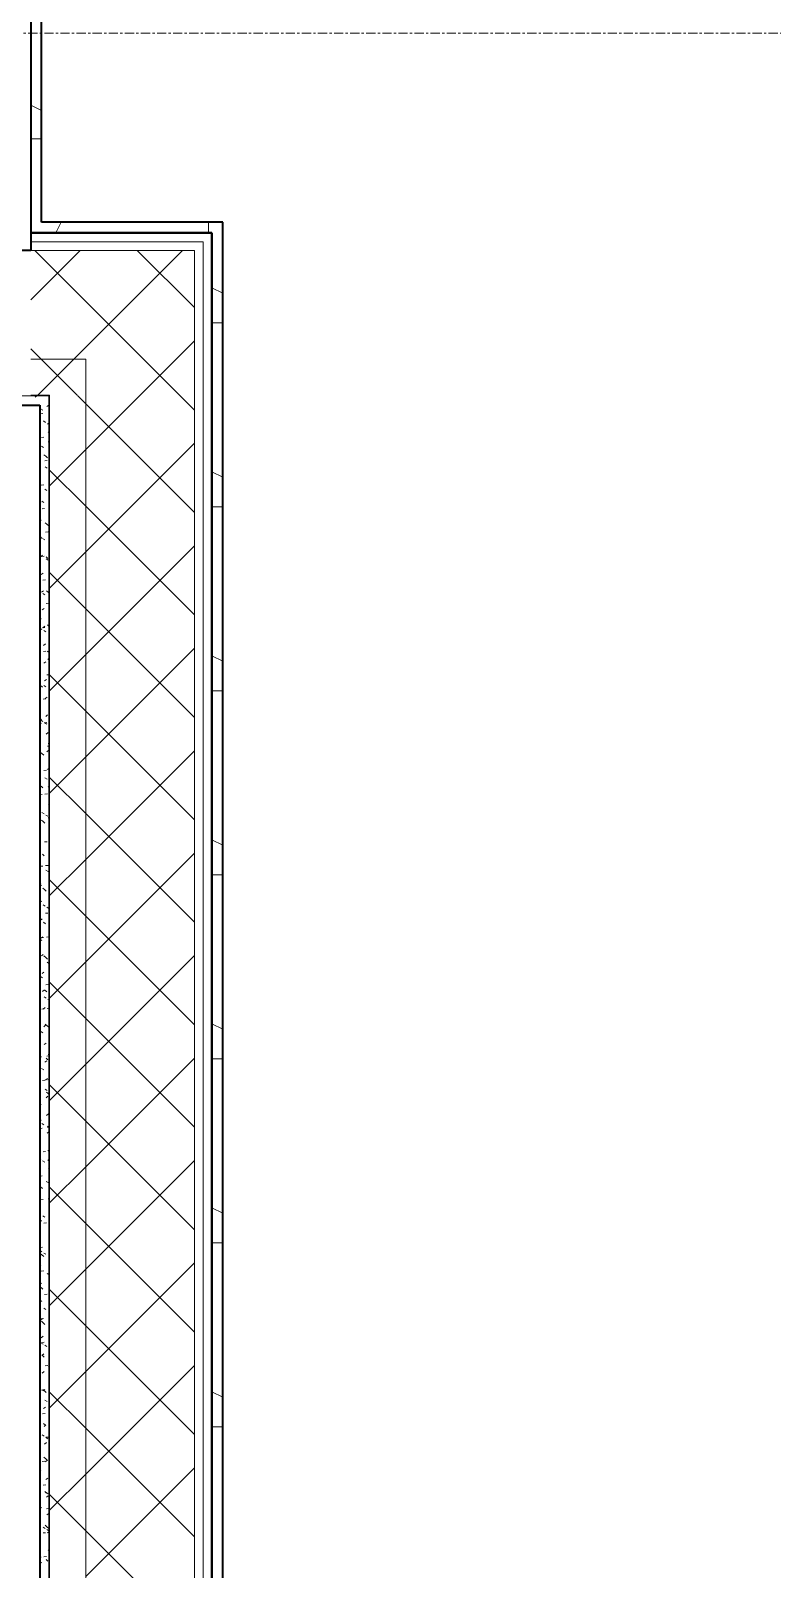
# Model space of a CAD drawing. Header units: millimetres. Extents: x -4948 to 42228, y -4856 to 69378.
# Drawn here: x 34 to 1058, y 23172 to 25295 of the extents above; entities that cross this region are included whole.
import ezdxf

# ---------------------------------------------------------------- set-up
doc = ezdxf.new("R2010")
doc.units = ezdxf.units.MM
doc.linetypes.add('Линия сетки', pattern=[22.225, 12.7, -3.175, 3.175, -3.175])
for name, color, linetype, lineweight in [('A-WALL', 113, 'Continuous', 13), ('A-WALL-PATT', 111, 'Continuous', 13), ('I-WALL', 2, 'Continuous', 13), ('S-GRID', 1, 'Continuous', 30)]:
    doc.layers.add(name, color=color, linetype=linetype, lineweight=lineweight)

# ---------------------------------------------------------------- blocks, each defined once
blk = doc.blocks.new('27ELB-RD-AR-0000-BIM_rvt-1-1 этаж отм_ _0_000 лотки')
at = {"layer": 'A-WALL', "color": 252, "lineweight": 35}
for p, q in [((283.9, 25016.1), (33.9, 25016.1)), ((33.9, 25016.1), (33.9, 24992.1)), ((283.9, 25004.1), (283.9, 25016.1)), ((283.9, 24778.6), (283.9, 25004.1)), ((33.9, 24992.1), (-566.1, 24992.1)), ((-566.1, 24778.6), (33.9, 24778.6)), ((33.9, 24778.6), (46.4, 24778.6)), ((46.4, 24778.6), (46.4, 18605.6)), ((283.9, 18605.6), (283.9, 24778.6))]:
    blk.add_line(p, q, dxfattribs=at)
at = {"layer": 'A-WALL', "color": 252, "lineweight": 9}
for p, q in [((271.9, 25004.1), (33.9, 25004.1)), ((271.9, 25004.1), (271.9, 24992.1)), ((259.9, 24992.1), (33.9, 24992.1)), ((259.9, 24992.1), (259.9, 24842.1)), ((271.9, 24992.1), (271.9, 24778.6)), ((109.9, 24842.1), (33.9, 24842.1)), ((109.9, 24842.1), (109.9, 24792.1)), ((259.9, 24842.1), (259.9, 24778.6)), ((-566.1, 24791.1), (33.9, 24791.1)), ((59.9, 24792.1), (33.9, 24792.1)), ((58.9, 24791.1), (33.9, 24791.1)), ((58.9, 24791.1), (58.9, 24778.6)), ((59.9, 24792.1), (59.9, 24791.1)), ((59.9, 24791.1), (59.9, 24778.6)), ((109.9, 24792.1), (109.9, 24778.6)), ((58.9, 18605.6), (58.9, 24778.6)), ((59.9, 18605.6), (59.9, 24778.6)), ((109.9, 18605.6), (109.9, 24778.6)), ((259.9, 18605.6), (259.9, 24778.6)), ((271.9, 18605.6), (271.9, 24778.6))]:
    blk.add_line(p, q, dxfattribs=at)
at = {"layer": 'A-WALL-PATT', "color": 252, "linetype": 'Continuous', "lineweight": 9}
for p, q in [((48.9, 25185), (33.9, 25192.5)), ((33.9, 25146), (48.9, 25146)), ((68.4, 25016.1), (75.9, 25031.1)), ((279.4, 25016.2), (279.4, 25031.1)), ((33.9, 24924), (101.9, 24992.1)), ((189.5, 24842.1), (39.5, 24992.1)), ((93.4, 24842.1), (243.4, 24992.1)), ((259.9, 24913.1), (180.9, 24992.1)), ((298.9, 24933), (283.9, 24940.5)), ((283.9, 24892), (298.9, 24892)), ((48.1, 24842.1), (33.9, 24856.3)), ((234.8, 24842.1), (259.9, 24867.2)), ((43.4, 24792.1), (93.4, 24842.1)), ((98.1, 24792.1), (48.1, 24842.1)), ((109.9, 24717.2), (234.8, 24842.1)), ((259.9, 24771.7), (189.5, 24842.1)), ((40.1, 24789.4), (42.4, 24791.1)), ((109.9, 24780.3), (98.3, 24791.9)), ((47.4, 24766.6), (50.7, 24767.1)), ((47.5, 24773.2), (50.4, 24771.4)), ((56.2, 24776.6), (58.8, 24778.6)), ((259.9, 24630.3), (109.9, 24780.3)), ((51.6, 24756.6), (54.1, 24754.3)), ((57, 24752.2), (58.9, 24753.6)), ((57.8, 24741.4), (58.9, 24740.7)), ((48.8, 24733.9), (52.1, 24734.4)), ((48.8, 24721.8), (51.6, 24720)), ((57.8, 24727.7), (58.9, 24728.5)), ((109.9, 24575.8), (259.9, 24725.8)), ((52.1, 24710), (54.5, 24707.9)), ((53.4, 24701.6), (56.7, 24702.1)), ((54.5, 24707.9), (54.5, 24707.9)), ((54.5, 24707.9), (57, 24705.6)), ((58.6, 24703.2), (58.9, 24703.4)), ((59.9, 24667.2), (109.9, 24717.2)), ((53.7, 24693.4), (56.5, 24691.6)), ((109.9, 24638.9), (59.9, 24688.9)), ((298.9, 24679), (283.9, 24686.5)), ((46.4, 24668.7), (46.8, 24669)), ((48.3, 24668.1), (51.7, 24668.5)), ((53.4, 24662.7), (55.9, 24660.5)), ((46.4, 24643.6), (47.6, 24644.6)), ((49, 24645.9), (51.8, 24644.1)), ((49.7, 24635.4), (53, 24635.8)), ((259.9, 24488.9), (109.9, 24638.9)), ((283.9, 24638), (298.9, 24638)), ((46.4, 24618.5), (48.4, 24620.1)), ((53.9, 24616.2), (56.2, 24614)), ((56.2, 24614), (56.2, 24614)), ((56.2, 24614), (58.7, 24611.7)), ((46.4, 24597), (47.7, 24596.2)), ((46.5, 24593.6), (49.2, 24595.6)), ((50.2, 24594.6), (53.1, 24592.7)), ((54.3, 24603.1), (57.7, 24603.6)), ((46.4, 24576.9), (46.5, 24576.7)), ((47.3, 24569.1), (50, 24571.2)), ((59.9, 24525.8), (109.9, 24575.8)), ((109.9, 24434.3), (259.9, 24584.3)), ((49.3, 24569.6), (52.6, 24570)), ((55.1, 24568.9), (57.6, 24566.6)), ((55.1, 24566.2), (58, 24564.4)), ((46.4, 24536.3), (46.9, 24536.4)), ((48.1, 24544.6), (50.8, 24546.7)), ((50.7, 24536.9), (54, 24537.3)), ((109.9, 24497.5), (59.9, 24547.5)), ((48.9, 24520.2), (51.6, 24522.2)), ((50.5, 24518.6), (53.3, 24516.8)), ((55.6, 24522.3), (58, 24520.2)), ((58, 24520.2), (58, 24520.2)), ((58, 24520.2), (58.9, 24519.3)), ((49.7, 24495.7), (52.4, 24497.7)), ((55.3, 24504.6), (58.6, 24505)), ((259.9, 24347.5), (109.9, 24497.5)), ((46.4, 24484.7), (48.3, 24482.9)), ((46.4, 24470.7), (49.2, 24468.9)), ((50.2, 24471.1), (53.5, 24471.5)), ((50.5, 24471.2), (53.2, 24473.3)), ((51.7, 24467.3), (54.6, 24465.5)), ((56.9, 24475), (58.9, 24473.2)), ((51.3, 24446.8), (54, 24448.8)), ((46.4, 24438.5), (47.2, 24437.8)), ((46.4, 24437.7), (47.8, 24437.9)), ((51.6, 24438.4), (54.9, 24438.8)), ((52.1, 24422.3), (54.8, 24424.3)), ((56.6, 24438.9), (58.9, 24437.5)), ((57.3, 24428.5), (58.9, 24427.1)), ((59.9, 24384.3), (109.9, 24434.3)), ((109.9, 24292.9), (259.9, 24442.9)), ((298.9, 24425), (283.9, 24432.5)), ((56.2, 24406.1), (58.9, 24406.4)), ((109.9, 24356), (59.9, 24406)), ((46.4, 24392.4), (47.5, 24391.3)), ((47.5, 24391.3), (47.5, 24391.3)), ((47.5, 24391.3), (50, 24389)), ((52, 24391.3), (54.8, 24389.5)), ((52.9, 24397.8), (55.6, 24399.9)), ((58.6, 24381.2), (58.9, 24380.9)), ((283.9, 24384), (298.9, 24384)), ((51.2, 24372.5), (54.5, 24373)), ((53.7, 24373.4), (56.4, 24375.4)), ((46.4, 24346.2), (48.9, 24343.9)), ((46.4, 24339), (48.8, 24339.3)), ((47.8, 24343.4), (50.7, 24341.6)), ((52.5, 24339.8), (55.9, 24340.3)), ((53.2, 24340), (56, 24338.2)), ((54.5, 24348.9), (57.2, 24350.9)), ((259.9, 24206), (109.9, 24356)), ((55.3, 24324.4), (58, 24326.5)), ((46.9, 24299.6), (49.3, 24297.5)), ((49.3, 24297.5), (49.3, 24297.5)), ((49.3, 24297.5), (51.7, 24295.2)), ((56.1, 24299.9), (58.8, 24302)), ((57.2, 24307.6), (58.9, 24307.8)), ((58.1, 24311.6), (58.9, 24311.1)), ((109.9, 24151.5), (259.9, 24301.5)), ((52.1, 24274), (55.4, 24274.4)), ((56.9, 24275.5), (58.9, 24276.9)), ((59.9, 24242.9), (109.9, 24292.9)), ((48.2, 24252.3), (50.6, 24250.1)), ((53.4, 24264), (56.3, 24262.2)), ((109.9, 24214.6), (59.9, 24264.6)), ((46.4, 24243.3), (47.3, 24242.7)), ((46.4, 24240.4), (49.7, 24240.8)), ((53.5, 24241.3), (56.8, 24241.7)), ((57.7, 24251), (58.9, 24251.9)), ((49.3, 24216.1), (52.2, 24214.3)), ((54.7, 24212.7), (57.5, 24210.9)), ((58.5, 24226.5), (58.9, 24226.8)), ((259.9, 24064.6), (109.9, 24214.6)), ((48.7, 24205.8), (51, 24203.6)), ((51, 24203.6), (51, 24203.6)), ((51, 24203.6), (53.5, 24201.3)), ((58.1, 24209), (58.9, 24209.1)), ((46.4, 24167.5), (47.5, 24166.7)), ((53, 24175.5), (56.4, 24175.9)), ((298.9, 24171), (283.9, 24178.5)), ((46.4, 24167), (46.4, 24167.1)), ((49.9, 24158.5), (52.4, 24156.2)), ((59.9, 24101.5), (109.9, 24151.5)), ((109.9, 24010.1), (259.9, 24160.1)), ((46.4, 24141.9), (47.2, 24142.6)), ((47.3, 24141.9), (50.7, 24142.3)), ((54.4, 24142.8), (57.8, 24143.2)), ((54.9, 24136.7), (57.8, 24134.9)), ((283.9, 24130), (298.9, 24130)), ((46.4, 24116.8), (48, 24118.1)), ((46.4, 24116.9), (48.7, 24115.4)), ((50.4, 24111.9), (52.7, 24109.8)), ((52.7, 24109.8), (52.7, 24109.8)), ((52.7, 24109.8), (55.2, 24107.5)), ((109.9, 24073.2), (59.9, 24123.2)), ((46.4, 24091.8), (48.8, 24093.7)), ((50.8, 24088.8), (53.6, 24087)), ((56.2, 24085.4), (58.9, 24083.7)), ((46.4, 24076), (47, 24076)), ((47, 24067.1), (49.6, 24069.2)), ((51.6, 24064.6), (54.1, 24062.4)), ((54, 24077), (57.3, 24077.4)), ((259.9, 23923.2), (109.9, 24073.2)), ((46.4, 24041.1), (49, 24039.5)), ((47.8, 24042.7), (50.4, 24044.7)), ((48.3, 24043.3), (51.6, 24043.8)), ((55.4, 24044.3), (58.7, 24044.7)), ((48.6, 24018.2), (51.2, 24020.2)), ((109.9, 23868.6), (259.9, 24018.6)), ((46.4, 24010.2), (46.5, 24010.2)), ((52.1, 24018.1), (54.5, 24015.9)), ((54.5, 24015.9), (54.5, 24015.9)), ((54.5, 24015.9), (57, 24013.6)), ((56.4, 24009.5), (58.9, 24007.9)), ((59.9, 23960.1), (109.9, 24010.1)), ((46.4, 23977.3), (47.9, 23977.5)), ((47.4, 23989.9), (50.2, 23988.1)), ((49.4, 23993.7), (52, 23995.8)), ((54.9, 23978.4), (58.3, 23978.9)), ((109.9, 23931.8), (59.9, 23981.8)), ((50.2, 23969.3), (52.8, 23971.3)), ((52.3, 23961.6), (55.1, 23959.7)), ((53.4, 23970.8), (55.9, 23968.5)), ((57.6, 23958.1), (58.9, 23957.4)), ((49.2, 23944.8), (52.6, 23945.2)), ((51, 23944.8), (53.6, 23946.8)), ((56.3, 23945.7), (58.9, 23946.1)), ((47.6, 23914), (50.5, 23912.2)), ((51.8, 23920.3), (54.4, 23922.4)), ((53.9, 23924.2), (56.2, 23922.1)), ((56.2, 23922.1), (56.2, 23922.1)), ((56.2, 23922.1), (58.7, 23919.8)), ((259.9, 23781.8), (109.9, 23931.8)), ((298.9, 23917), (283.9, 23924.5)), ((46.4, 23911.5), (47.5, 23911.7)), ((52.6, 23895.8), (55.2, 23897.9)), ((46.4, 23885), (46.5, 23884.8)), ((46.4, 23878.7), (48.9, 23879)), ((53.4, 23871.4), (56, 23873.4)), ((55.1, 23876.9), (57.6, 23874.7)), ((55.9, 23879.9), (58.9, 23880.3)), ((57.9, 23882.2), (58.9, 23881.6)), ((109.9, 23727.2), (259.9, 23877.2)), ((283.9, 23876), (298.9, 23876)), ((48.9, 23862.7), (51.7, 23860.9)), ((54.2, 23846.9), (56.8, 23848.9)), ((59.9, 23818.6), (109.9, 23868.6)), ((50.2, 23846.3), (53.5, 23846.7)), ((53.8, 23834.3), (56.6, 23832.5)), ((55.6, 23830.3), (57.9, 23828.2)), ((57.3, 23847.2), (58.9, 23847.4)), ((57.9, 23828.2), (57.9, 23828.2)), ((57.9, 23828.2), (58.9, 23827.4)), ((109.9, 23790.3), (59.9, 23840.3)), ((46.4, 23812.9), (48.4, 23813.2)), ((55, 23822.4), (57.6, 23824.5)), ((46.4, 23792.7), (48.3, 23790.9)), ((49.1, 23786.7), (51.9, 23784.9)), ((55.8, 23798), (58.4, 23800)), ((259.9, 23640.3), (109.9, 23790.3)), ((46.5, 23780), (49.8, 23780.5)), ((56.6, 23773.5), (58.9, 23775.3)), ((56.8, 23783.1), (58.9, 23781.2)), ((56.8, 23781.4), (58.9, 23781.7)), ((46.4, 23746.6), (47.2, 23745.8)), ((51.1, 23747.8), (54.4, 23748.2)), ((57.4, 23749), (58.9, 23750.2)), ((58.2, 23748.7), (58.9, 23748.8)), ((46.4, 23737.9), (47.8, 23737)), ((50.3, 23735.4), (53.2, 23733.6)), ((57.3, 23736.5), (58.9, 23735.1)), ((58.2, 23724.5), (58.9, 23725.1)), ((59.9, 23677.2), (109.9, 23727.2)), ((109.9, 23585.8), (259.9, 23735.8)), ((46.4, 23714.3), (49.4, 23714.6)), ((46.4, 23700.4), (47.5, 23699.4)), ((55.2, 23707), (58.1, 23705.2)), ((47.4, 23681.5), (50.8, 23681.9)), ((47.5, 23699.4), (47.5, 23699.4)), ((47.5, 23699.4), (50, 23697.1)), ((57.8, 23682.9), (58.9, 23683)), ((58.6, 23689.2), (58.9, 23689)), ((109.9, 23648.9), (59.9, 23698.9)), ((50.6, 23659.4), (53.4, 23657.6)), ((298.9, 23663), (283.9, 23670.5)), ((46.4, 23654.2), (48.9, 23652)), ((52.1, 23649.2), (55.4, 23649.7)), ((259.9, 23498.9), (109.9, 23648.9)), ((46.4, 23615.2), (46.9, 23615.6)), ((47, 23615.7), (50.3, 23616.1)), ((283.9, 23622), (298.9, 23622)), ((46.5, 23611.5), (49.3, 23609.7)), ((46.9, 23607.6), (49.3, 23605.5)), ((49.3, 23605.5), (49.3, 23605.5)), ((49.3, 23605.5), (51.7, 23603.2)), ((51.8, 23608.1), (54.6, 23606.3)), ((109.9, 23444.4), (259.9, 23594.4)), ((46.4, 23590.1), (47.7, 23591.1)), ((48.4, 23583), (51.7, 23583.4)), ((56.7, 23579.7), (58.9, 23578.3)), ((58.7, 23584.3), (58.9, 23584.4)), ((59.9, 23535.8), (109.9, 23585.8)), ((46.4, 23565), (48.5, 23566.6)), ((48.2, 23560.4), (50.6, 23558.1)), ((109.9, 23507.5), (59.9, 23557.5)), ((46.6, 23540.1), (49.3, 23542.2)), ((52.1, 23532.1), (54.9, 23530.3)), ((53, 23550.7), (56.3, 23551.2)), ((47.4, 23515.6), (50.1, 23517.7)), ((47.9, 23517.2), (51.3, 23517.6)), ((48.7, 23513.8), (51, 23511.7)), ((51, 23511.7), (51, 23511.7)), ((51, 23511.7), (53.5, 23509.4)), ((48.2, 23491.2), (50.9, 23493.2)), ((259.9, 23357.5), (109.9, 23507.5)), ((47.9, 23484.2), (50.8, 23482.4)), ((49, 23466.7), (51.7, 23468.7)), ((49.3, 23484.5), (52.6, 23484.9)), ((49.9, 23466.5), (52.4, 23464.3)), ((53.3, 23480.8), (56.1, 23479)), ((53.9, 23452.2), (57.3, 23452.6)), ((58.2, 23452.4), (58.9, 23452)), ((109.9, 23303), (259.9, 23453)), ((49.8, 23442.2), (52.5, 23444.3)), ((59.9, 23394.4), (109.9, 23444.4)), ((48.9, 23418.6), (52.2, 23419.1)), ((50.4, 23419.9), (52.7, 23417.8)), ((50.6, 23417.8), (53.3, 23419.8)), ((52.7, 23417.8), (52.7, 23417.8)), ((52.7, 23417.8), (55.2, 23415.5)), ((53.5, 23404.9), (56.4, 23403.1)), ((109.9, 23366.1), (59.9, 23416.1)), ((298.9, 23409), (283.9, 23416.5)), ((46.4, 23385.4), (46.5, 23385.4)), ((46.4, 23384.2), (47.3, 23383.5)), ((50.3, 23385.9), (53.6, 23386.4)), ((51.4, 23393.3), (54.1, 23395.3)), ((51.6, 23372.7), (54.1, 23370.4)), ((52.2, 23368.8), (54.9, 23370.9)), ((259.9, 23216.1), (109.9, 23366.1)), ((283.9, 23368), (298.9, 23368)), ((49.4, 23356.9), (52.2, 23355.1)), ((53, 23344.3), (55.7, 23346.4)), ((54.8, 23353.5), (57.6, 23351.7)), ((54.9, 23353.7), (58.2, 23354.1)), ((49.8, 23320.1), (53.1, 23320.6)), ((52.1, 23326.1), (54.5, 23324)), ((53.8, 23319.9), (56.5, 23321.9)), ((54.5, 23324), (54.5, 23324)), ((54.5, 23324), (56.9, 23321.7)), ((46.4, 23308.3), (47.6, 23307.6)), ((54.6, 23295.4), (57.3, 23297.4)), ((59.9, 23253), (109.9, 23303)), ((109.9, 23161.5), (259.9, 23311.5)), ((46.4, 23286.8), (47.4, 23286.9)), ((51.2, 23287.4), (54.5, 23287.9)), ((53.4, 23278.8), (55.8, 23276.6)), ((55, 23277.6), (57.8, 23275.8)), ((46.4, 23257.8), (48.8, 23256.2)), ((55.4, 23270.9), (58.1, 23273)), ((55.8, 23255.1), (58.9, 23255.5)), ((109.9, 23224.7), (59.9, 23274.7)), ((56.2, 23246.5), (58.9, 23248.5)), ((50.8, 23221.6), (54.1, 23222)), ((50.9, 23229.7), (53.7, 23227.9)), ((53.9, 23232.2), (56.2, 23230.1)), ((56.2, 23230.1), (56.2, 23230.1)), ((56.2, 23230.1), (58.7, 23227.8)), ((56.2, 23226.2), (58.9, 23224.6)), ((57, 23222), (58.9, 23223.4)), ((259.9, 23074.7), (109.9, 23224.7)), ((46.4, 23193), (46.5, 23192.8)), ((57.8, 23197.5), (58.9, 23198.3)), ((46.4, 23188.1), (48.4, 23188.4)), ((46.4, 23182), (49.1, 23180.3)), ((52.1, 23188.9), (55.5, 23189.3)), ((55.1, 23185), (57.6, 23182.7)), ((58.6, 23173.1), (58.9, 23173.2))]:
    blk.add_line(p, q, dxfattribs=at)
at = {"layer": 'I-WALL', "color": 252, "lineweight": 35}
for p, q in [((33.9, 25592.1), (33.9, 25016.1)), ((48.9, 25031.1), (48.9, 25607.1)), ((298.9, 25031.1), (48.9, 25031.1)), ((298.9, 25017.1), (298.9, 25031.1)), ((298.9, 18368.1), (298.9, 25017.1)), ((33.9, 25016.1), (48.9, 25016.1)), ((48.9, 25016.1), (283.9, 25016.1)), ((283.9, 25016.1), (283.9, 18368.1))]:
    blk.add_line(p, q, dxfattribs=at)
blk = doc.blocks.new('27ELB-RD-KR2-0000-BIM_rvt-1-1 этаж отм_ _0_000 лотки')
at = {"layer": 'S-GRID', "color": 252, "linetype": 'Линия сетки', "lineweight": 9}
blk.add_line((-4948, 25292.1), (41228.1, 25292.1), dxfattribs=at)

msp = doc.modelspace()

# ---------------------------------------------------------------- block references
at = {"lineweight": 5}
for name in ['27ELB-RD-KR2-0000-BIM_rvt-1-1 этаж отм_ _0_000 лотки', '27ELB-RD-AR-0000-BIM_rvt-1-1 этаж отм_ _0_000 лотки']:
    msp.add_blockref(name, (0, 0), dxfattribs=at)

doc.saveas('drawing.dxf')
